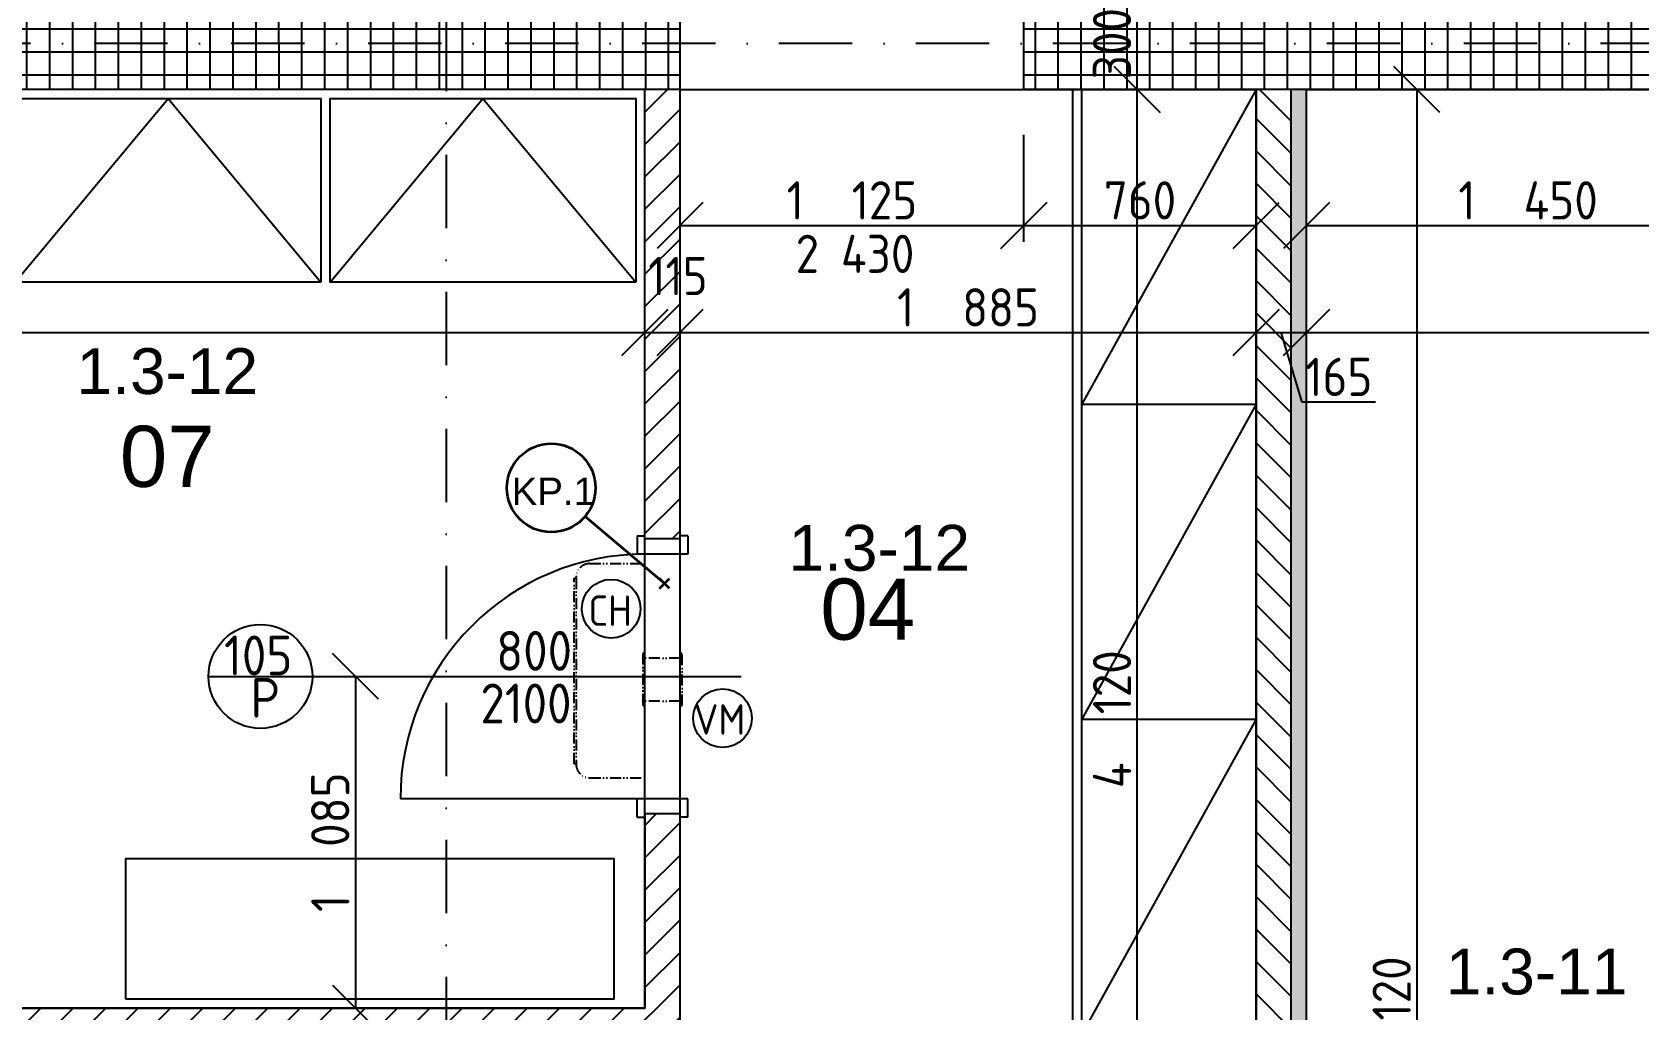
# Model space of a CAD drawing. Extents: x 4511820 to 5180432, y -1526536 to -944957.
# Drawn here: x 5099443 to 5104700, y -1302556 to -1299358 of the extents above; entities that cross this region are included whole.
import ezdxf

# ---------------------------------------------------------------- set-up
doc = ezdxf.new("R2010")
doc.units = 0
doc.header["$MEASUREMENT"] = 0
doc.linetypes.add('ACAD_ISO12W100', pattern=[22, 12, -3, 0.5, -3, 0.5, -3])
doc.linetypes.add('BODKOCIARKOVANA_3', pattern=[5.6, 3, -1.3, 0, -1.3])
doc.layers.get('0').update_dxf_attribs({"linetype": 'CONTINUOUS'})
doc.layers.get('Defpoints').update_dxf_attribs({"color": 61, "linetype": 'CONTINUOUS'})
for name, color, linetype in [('DVERE', 45, 'CONTINUOUS'), ('KÓTY', 4, 'CONTINUOUS'), ('MÚRY', 1, 'CONTINUOUS'), ('osi', 253, 'CONTINUOUS'), ('Plochy', 41, 'CONTINUOUS'), ('POPIS', 7, 'CONTINUOUS'), ('TENKÁ', 7, 'CONTINUOUS'), ('ZARIADENIE', 47, 'CONTINUOUS'), ('ZZ-chladenie', 133, 'CONTINUOUS'), ('zz-vetr', 52, 'CONTINUOUS'), ('ŠRAFY', 82, 'CONTINUOUS')]:
    doc.layers.add(name, color=color, linetype=linetype)
doc.layers.add('preklady', color=74, linetype='CONTINUOUS', lineweight=35)
doc.styles.add('ARIAL', font='arial.ttf')
doc.styles.add('STYLE1', font='isocp.shx')
doc.dimstyles.new('STANDARD-50', dxfattribs={"dimtxt": 125, "dimasz": 150, "dimexe": 10, "dimexo": 200, "dimgap": 20, "dimtad": 1, "dimdsep": 46, "dimlunit": 6, "dimtxsty": 'STYLE1', "dimblk1": 'OBLIQUE', "dimblk2": 'OBLIQUE', "dimsah": 1, "dimcen": 2.5, "dimse1": 1, "dimse2": 1, "dimadec": 0, "dimazin": 0, "dimtfac": 1, "dimtmove": 1, "dimatfit": 3, "dimldrblk": 'OBLIQUE', "dimfxl": 1, "dimtolj": 1, "dimtzin": 0, "dimarcsym": 0})
pattern_1 = [(45, (515270.5, 128041), (-53.0330086, 53.0330086), [])]
pattern_2 = [(90, (-3375574.78, 537027.59), (-75, 1e-14), []), (180, (-3375574.78, 537027.59), (-1e-14, -75), [])]

# ---------------------------------------------------------------- blocks, each defined once
blk = doc.blocks.new('SKRINA')
at = {"layer": 'ZARIADENIE'}
for p, q in [((4449069, -1324645.2), (4448469, -1324145.2)), ((4448469, -1325145.2), (4449069, -1324645.2))]:
    blk.add_line(p, q, dxfattribs=at)
blk.add_lwpolyline([(4448469, -1324145.2), (4448469, -1325145.2), (4449069, -1325145.2), (4449069, -1324145.2)], close=True, dxfattribs=at)
blk = doc.blocks.new('_OBLIQUE')
at = {"color": 0, "linetype": 'ByBlock'}
blk.add_line((-0.5, -0.5), (0.5, 0.5), dxfattribs=at)
blk = doc.blocks.new('*D24913')
at = {"layer": 'Defpoints', "color": 0}
for p in [(5103058.5, -1299545.2), (5103058.5, -1299545.2), (5103058.5, -1303665.2)]:
    blk.add_point(p, dxfattribs=at)
at = {"layer": 'KÓTY', "color": 0, "lineweight": -2}
blk.add_line((5103058.5, -1303665.2), (5103058.5, -1299545.2), dxfattribs=at)
at = {"layer": 'KÓTY', "color": 0, "linetype": 'ByBlock', "lineweight": -2, "xscale": 150, "yscale": 150, "zscale": 150}
for p, rotation in [((5103058.5, -1299545.2), 90), ((5103058.5, -1303665.2), 270)]:
    blk.add_blockref('_OBLIQUE', p, dxfattribs=dict(at, rotation=rotation))
at = {"layer": 'KÓTY', "color": 0, "insert": (5102976, -1301605.2), "char_height": 125, "attachment_point": 5, "rotation": 90, "style": 'STYLE1'}
blk.add_mtext('\\A1;4ﾠ120', dxfattribs=at)
blk = doc.blocks.new('*D24914')
at = {"layer": 'Defpoints', "color": 0}
for p in [(5103058.5, -1299245.2), (5103058.5, -1299245.2), (5103058.5, -1299545.2)]:
    blk.add_point(p, dxfattribs=at)
at = {"layer": 'KÓTY', "color": 0, "lineweight": -2}
blk.add_line((5103058.5, -1299545.2), (5103058.5, -1299245.2), dxfattribs=at)
at = {"layer": 'KÓTY', "color": 0, "linetype": 'ByBlock', "lineweight": -2, "xscale": 150, "yscale": 150, "zscale": 150}
for p, rotation in [((5103058.5, -1299245.2), 90), ((5103058.5, -1299545.2), 270)]:
    blk.add_blockref('_OBLIQUE', p, dxfattribs=dict(at, rotation=rotation))
at = {"layer": 'KÓTY', "color": 0, "insert": (5102976, -1299395.2), "char_height": 125, "attachment_point": 5, "rotation": 90, "style": 'STYLE1'}
blk.add_mtext('\\A1;300', dxfattribs=at)
blk = doc.blocks.new('*D24959')
at = {"layer": 'Defpoints', "color": 0}
for p in [(5096312.5, -1300340.5), (5101447.5, -1300340.5), (5101447.5, -1300340.5)]:
    blk.add_point(p, dxfattribs=at)
at = {"layer": 'KÓTY', "color": 0, "lineweight": -2}
blk.add_line((5096312.5, -1300340.5), (5101447.5, -1300340.5), dxfattribs=at)
at = {"layer": 'KÓTY', "color": 0, "linetype": 'ByBlock', "lineweight": -2, "xscale": 150, "yscale": 150, "zscale": 150, "rotation": 180}
blk.add_blockref('_OBLIQUE', (5096312.5, -1300340.5), dxfattribs=at)
at = {"layer": 'KÓTY', "color": 0, "linetype": 'ByBlock', "lineweight": -2, "xscale": 150, "yscale": 150, "zscale": 150}
blk.add_blockref('_OBLIQUE', (5101447.5, -1300340.5), dxfattribs=at)
at = {"layer": 'KÓTY', "color": 0, "insert": (5098880, -1300258), "char_height": 125, "attachment_point": 5, "style": 'STYLE1'}
blk.add_mtext('\\A1;5ﾠ135', dxfattribs=at)
blk = doc.blocks.new('*D24960')
at = {"layer": 'Defpoints', "color": 0}
for p in [(5101447.5, -1300340.5), (5101562.5, -1300340.5), (5101562.5, -1300340.5)]:
    blk.add_point(p, dxfattribs=at)
at = {"layer": 'KÓTY', "color": 0, "lineweight": -2}
blk.add_line((5101447.5, -1300340.5), (5101562.5, -1300340.5), dxfattribs=at)
at = {"layer": 'KÓTY', "color": 0, "linetype": 'ByBlock', "lineweight": -2, "xscale": 150, "yscale": 150, "zscale": 150, "rotation": 180}
blk.add_blockref('_OBLIQUE', (5101447.5, -1300340.5), dxfattribs=at)
at = {"layer": 'KÓTY', "color": 0, "linetype": 'ByBlock', "lineweight": -2, "xscale": 150, "yscale": 150, "zscale": 150}
blk.add_blockref('_OBLIQUE', (5101562.5, -1300340.5), dxfattribs=at)
at = {"layer": 'KÓTY', "color": 0, "insert": (5101555.8, -1300155.5), "char_height": 125, "attachment_point": 5, "style": 'STYLE1'}
blk.add_mtext('\\A1;115', dxfattribs=at)
blk = doc.blocks.new('*D24961')
at = {"layer": 'Defpoints', "color": 0}
for p in [(5103447.5, -1299895.2), (5101562.5, -1300340.5), (5103447.5, -1300340.5)]:
    blk.add_point(p, dxfattribs=at)
at = {"layer": 'KÓTY', "color": 0, "lineweight": -2}
blk.add_line((5101562.5, -1300340.5), (5103447.5, -1300340.5), dxfattribs=at)
at = {"layer": 'KÓTY', "color": 0, "linetype": 'ByBlock', "lineweight": -2, "xscale": 150, "yscale": 150, "zscale": 150, "rotation": 180}
blk.add_blockref('_OBLIQUE', (5101562.5, -1300340.5), dxfattribs=at)
at = {"layer": 'KÓTY', "color": 0, "linetype": 'ByBlock', "lineweight": -2, "xscale": 150, "yscale": 150, "zscale": 150}
blk.add_blockref('_OBLIQUE', (5103447.5, -1300340.5), dxfattribs=at)
at = {"layer": 'KÓTY', "color": 0, "insert": (5102505, -1300258), "char_height": 125, "attachment_point": 5, "style": 'STYLE1'}
blk.add_mtext('\\A1;1ﾠ885', dxfattribs=at)
blk = doc.blocks.new('*D24962')
at = {"layer": 'Defpoints', "color": 0}
for p in [(5103447.5, -1299895.2), (5103612.5, -1299895.2), (5103612.5, -1300340.5)]:
    blk.add_point(p, dxfattribs=at)
at = {"layer": 'KÓTY', "color": 0, "lineweight": -2}
for p, q in [((5103447.5, -1300340.5), (5103612.5, -1300340.5)), ((5103598.3, -1300568), (5103530, -1300340.5)), ((5103838.3, -1300568), (5103598.3, -1300568))]:
    blk.add_line(p, q, dxfattribs=at)
at = {"layer": 'KÓTY', "color": 0, "linetype": 'ByBlock', "lineweight": -2, "xscale": 150, "yscale": 150, "zscale": 150, "rotation": 180}
blk.add_blockref('_OBLIQUE', (5103447.5, -1300340.5), dxfattribs=at)
at = {"layer": 'KÓTY', "color": 0, "linetype": 'ByBlock', "lineweight": -2, "xscale": 150, "yscale": 150, "zscale": 150}
blk.add_blockref('_OBLIQUE', (5103612.5, -1300340.5), dxfattribs=at)
at = {"layer": 'KÓTY', "color": 0, "insert": (5103718.3, -1300485.5), "char_height": 125, "attachment_point": 5, "style": 'STYLE1'}
blk.add_mtext('\\A1;165', dxfattribs=at)
blk = doc.blocks.new('*D24963')
at = {"layer": 'Defpoints', "color": 0}
for p in [(5103612.5, -1299545.2), (5105062.5, -1299545.2), (5105062.5, -1299990.5)]:
    blk.add_point(p, dxfattribs=at)
at = {"layer": 'KÓTY', "color": 0, "lineweight": -2}
blk.add_line((5103612.5, -1299990.5), (5105062.5, -1299990.5), dxfattribs=at)
at = {"layer": 'KÓTY', "color": 0, "linetype": 'ByBlock', "lineweight": -2, "xscale": 150, "yscale": 150, "zscale": 150, "rotation": 180}
blk.add_blockref('_OBLIQUE', (5103612.5, -1299990.5), dxfattribs=at)
at = {"layer": 'KÓTY', "color": 0, "linetype": 'ByBlock', "lineweight": -2, "xscale": 150, "yscale": 150, "zscale": 150}
blk.add_blockref('_OBLIQUE', (5105062.5, -1299990.5), dxfattribs=at)
at = {"layer": 'KÓTY', "color": 0, "insert": (5104337.5, -1299908), "char_height": 125, "attachment_point": 5, "style": 'STYLE1'}
blk.add_mtext('\\A1;1ﾠ450', dxfattribs=at)
blk = doc.blocks.new('*D24969')
at = {"layer": 'Defpoints', "color": 0}
for p in [(5103612.5, -1299545.2), (5107232.5, -1299545.2), (5107232.5, -1300340.5)]:
    blk.add_point(p, dxfattribs=at)
at = {"layer": 'KÓTY', "color": 0, "lineweight": -2}
blk.add_line((5103612.5, -1300340.5), (5107232.5, -1300340.5), dxfattribs=at)
at = {"layer": 'KÓTY', "color": 0, "linetype": 'ByBlock', "lineweight": -2, "xscale": 150, "yscale": 150, "zscale": 150, "rotation": 180}
blk.add_blockref('_OBLIQUE', (5103612.5, -1300340.5), dxfattribs=at)
at = {"layer": 'KÓTY', "color": 0, "linetype": 'ByBlock', "lineweight": -2, "xscale": 150, "yscale": 150, "zscale": 150}
blk.add_blockref('_OBLIQUE', (5107232.5, -1300340.5), dxfattribs=at)
at = {"layer": 'KÓTY', "color": 0, "insert": (5105422.5, -1300258), "char_height": 125, "attachment_point": 5, "style": 'STYLE1'}
blk.add_mtext('\\A1;3ﾠ620', dxfattribs=at)
blk = doc.blocks.new('*D24970')
at = {"layer": 'Defpoints', "color": 0}
for p in [(5100359.5, -1301465.2), (5100359.5, -1302550.2), (5100500.5, -1302550.2)]:
    blk.add_point(p, dxfattribs=at)
at = {"layer": 'KÓTY', "color": 0, "lineweight": -2}
blk.add_line((5100500.5, -1301465.2), (5100500.5, -1302550.2), dxfattribs=at)
at = {"layer": 'KÓTY', "color": 0, "linetype": 'ByBlock', "lineweight": -2, "xscale": 150, "yscale": 150, "zscale": 150}
for p, rotation in [((5100500.5, -1301465.2), 90), ((5100500.5, -1302550.2), 270)]:
    blk.add_blockref('_OBLIQUE', p, dxfattribs=dict(at, rotation=rotation))
at = {"layer": 'KÓTY', "color": 0, "insert": (5100418, -1302007.7), "char_height": 125, "attachment_point": 5, "rotation": 90, "style": 'STYLE1'}
blk.add_mtext('\\A1;1ﾠ085', dxfattribs=at)
blk = doc.blocks.new('*D24971')
at = {"layer": 'Defpoints', "color": 0}
for p in [(5103612.5, -1299545.2), (5103612.5, -1305665.2), (5103973.5, -1305665.2)]:
    blk.add_point(p, dxfattribs=at)
at = {"layer": 'KÓTY', "color": 0, "lineweight": -2}
blk.add_line((5103973.5, -1299545.2), (5103973.5, -1305665.2), dxfattribs=at)
at = {"layer": 'KÓTY', "color": 0, "linetype": 'ByBlock', "lineweight": -2, "xscale": 150, "yscale": 150, "zscale": 150}
for p, rotation in [((5103973.5, -1299545.2), 90), ((5103973.5, -1305665.2), 270)]:
    blk.add_blockref('_OBLIQUE', p, dxfattribs=dict(at, rotation=rotation))
at = {"layer": 'KÓTY', "color": 0, "insert": (5103891, -1302605.2), "char_height": 125, "attachment_point": 5, "rotation": 90, "style": 'STYLE1'}
blk.add_mtext('\\A1;6ﾠ120', dxfattribs=at)
blk = doc.blocks.new('*D24975')
at = {"layer": 'Defpoints', "color": 0}
for p in [(5101562.5, -1299545.2), (5102687.5, -1299545.2), (5102687.5, -1299990.5)]:
    blk.add_point(p, dxfattribs=at)
at = {"layer": 'KÓTY', "color": 0, "lineweight": -2}
blk.add_line((5101562.5, -1299990.5), (5102687.5, -1299990.5), dxfattribs=at)
at = {"layer": 'KÓTY', "color": 0, "linetype": 'ByBlock', "lineweight": -2, "xscale": 150, "yscale": 150, "zscale": 150, "rotation": 180}
blk.add_blockref('_OBLIQUE', (5101562.5, -1299990.5), dxfattribs=at)
at = {"layer": 'KÓTY', "color": 0, "linetype": 'ByBlock', "lineweight": -2, "xscale": 150, "yscale": 150, "zscale": 150}
blk.add_blockref('_OBLIQUE', (5102687.5, -1299990.5), dxfattribs=at)
at = {"layer": 'KÓTY', "color": 0, "insert": (5102125, -1299908), "char_height": 125, "attachment_point": 5, "style": 'STYLE1'}
blk.add_mtext('\\A1;1ﾠ125', dxfattribs=at)
blk = doc.blocks.new('*D24976')
at = {"layer": 'Defpoints', "color": 0}
for p in [(5102687.5, -1299545.2), (5103447.5, -1299545.2), (5103447.5, -1299990.5)]:
    blk.add_point(p, dxfattribs=at)
at = {"layer": 'KÓTY', "color": 0, "lineweight": -2}
blk.add_line((5102687.5, -1299990.5), (5103447.5, -1299990.5), dxfattribs=at)
at = {"layer": 'KÓTY', "color": 0, "linetype": 'ByBlock', "lineweight": -2, "xscale": 150, "yscale": 150, "zscale": 150, "rotation": 180}
blk.add_blockref('_OBLIQUE', (5102687.5, -1299990.5), dxfattribs=at)
at = {"layer": 'KÓTY', "color": 0, "linetype": 'ByBlock', "lineweight": -2, "xscale": 150, "yscale": 150, "zscale": 150}
blk.add_blockref('_OBLIQUE', (5103447.5, -1299990.5), dxfattribs=at)
at = {"layer": 'KÓTY', "color": 0, "insert": (5103067.5, -1299908), "char_height": 125, "attachment_point": 5, "style": 'STYLE1'}
blk.add_mtext('\\A1;760', dxfattribs=at)
blk = doc.blocks.new('chlad2')
at = {"layer": 'ZZ-chladenie', "linetype": 'ACAD_ISO12W100', "ltscale": 3}
for p, q in [((5102412.5, -1105747.3), (5102592.5, -1105747.3)), ((5102412.5, -1106448.4), (5102592.5, -1106448.4))]:
    blk.add_line(p, q, dxfattribs=at)
blk.add_lwpolyline([(5102367.5, -1106402), (5102360.8, -1106402), (5102360.8, -1105794.8), (5102367.5, -1105794.8)], close=True, dxfattribs=at)
for centre, start, end in [((5102412.5, -1105792.3), 90, 180), ((5102412.5, -1106403.4), 180, 270)]:
    blk.add_arc(centre, 45, start, end, dxfattribs=at)

msp = doc.modelspace()

# ---------------------------------------------------------------- hatches: boundary and pattern name
at = {"layer": 'ŠRAFY', "ltscale": 0.25}
h = msp.add_hatch(dxfattribs=at)
h.set_pattern_fill('ANSI37', color=256, scale=600, angle=45)
h.set_pattern_definition(pattern_2)
h.paths.add_polyline_path([(5103372.5, -1299245.191), (5103272.5, -1299245.191), (5103022.5, -1299245.191), (5102712.5, -1299245.191), (5102687.5, -1299245.191), (5102687.5, -1299545.191), (5102847.5, -1299545.191), (5102877.5, -1299545.191), (5103447.5, -1299545.191), (5103562.5, -1299545.191), (5103612.5, -1299545.191), (5105062.5, -1299545.191), (5105062.5, -1299245.191), (5105062.5, -1298245.191), (5105062.5, -1297245.191), (5105632.5, -1297245.191), (5105662.5, -1297245.191), (5107582.5, -1297245.191), (5107582.5, -1296945.191), (5107467.5, -1296945.191), (5106582.5, -1296945.191), (5106467.5, -1296945.191), (5104877.5, -1296945.191), (5104762.5, -1296945.191), (5104762.5, -1297360.191), (5104762.5, -1297960.191), (5104762.5, -1299245.191), (5103622.5, -1299245.191)])
h = msp.add_hatch(dxfattribs=at)
h.set_pattern_fill('ANSI37', color=256, scale=600, angle=45)
h.set_pattern_definition(pattern_2)
h.paths.add_polyline_path([(5097547.5, -1299245.191), (5097372.5, -1299245.191), (5094422.5, -1299245.191), (5094422.5, -1299545.191), (5094562.5, -1299545.191), (5095932.5, -1299545.191), (5096312.5, -1299545.191), (5101447.5, -1299545.191), (5101562.5, -1299545.191), (5101562.5, -1299245.191)])
h = msp.add_hatch(dxfattribs=at)
h.set_pattern_fill('ANSI31', color=256, scale=600, style=0)
h.set_pattern_definition(pattern_1)
h.paths.add_polyline_path([(5101447.5, -1301015.191), (5101562.5, -1301015.191), (5101562.5, -1301005.191), (5101562.5, -1300970.191), (5101562.5, -1299545.191), (5101447.5, -1299545.191), (5101447.5, -1301005.191)])
h = msp.add_hatch(dxfattribs=at)
h.set_pattern_fill('ANSI31', color=256, scale=600, angle=90, style=0)
h.set_pattern_definition([(135, (-2973754.684, 350703.926), (-53.0330086, -53.0330086), [])])
h.paths.add_polyline_path([(5103447.5, -1299545.191), (5103447.5, -1303665.191), (5103447.5, -1303780.191), (5103447.5, -1305665.191), (5103562.5, -1305665.191), (5103562.5, -1299545.191)])
at = {"layer": 'ŠRAFY'}
h = msp.add_hatch(dxfattribs=at)
h.set_pattern_fill('DOTS', color=256, scale=250, angle=90)
h.set_pattern_definition([(90, (9e-09, -175781), (-15.625, 7.8125), [0, -15.625])])
h.paths.add_polyline_path([(5103562.5, -1299545.191), (5103562.5, -1305965.191), (5103612.5, -1305965.191), (5103612.5, -1299545.191)])
at = {"layer": 'ŠRAFY', "ltscale": 0.25}
h = msp.add_hatch(dxfattribs=at)
h.set_pattern_fill('ANSI31', color=256, scale=600, style=0)
h.set_pattern_definition(pattern_1)
h.paths.add_polyline_path([(5101447.5, -1302550.191), (5096312.5, -1302550.191), (5096312.5, -1302665.191), (5100447.5, -1302665.191), (5100447.5, -1302710.191), (5100447.5, -1302720.191), (5100562.5, -1302720.191), (5100562.5, -1302710.191), (5100562.5, -1302665.191), (5101562.5, -1302665.191), (5101562.5, -1301925.191), (5101562.5, -1301915.191), (5101447.5, -1301915.191), (5101447.5, -1301925.191)])

# ---------------------------------------------------------------- linework, layer by layer
at = {"layer": 'DVERE', "ltscale": 0.25}
for p, q in [((5101422.5, -1301005.191), (5101422.5, -1301065.191)), ((5101422.5, -1301005.191), (5101447.5, -1301005.191)), ((5101587.5, -1301005.191), (5101562.5, -1301005.191)), ((5101587.5, -1301005.191), (5101587.5, -1301065.191)), ((5101587.5, -1301065.191), (5101422.5, -1301065.191)), ((5101447.5, -1301865.191), (5101447.5, -1301065.191)), ((5101562.5, -1301865.191), (5101562.5, -1301065.191)), ((5100019.5, -1301465.191), (5100359.5, -1301465.191)), ((5100359.5, -1301465.191), (5101762.156, -1301465.191)), ((5101447.5, -1301865.191), (5100647.5, -1301865.191)), ((5101422.5, -1301925.191), (5101422.5, -1301865.191)), ((5101587.5, -1301865.191), (5101422.5, -1301865.191)), ((5101587.5, -1301925.191), (5101587.5, -1301865.191)), ((5101422.5, -1301925.191), (5101447.5, -1301925.191)), ((5101587.5, -1301925.191), (5101562.5, -1301925.191))]:
    msp.add_line(p, q, dxfattribs=at)
msp.add_circle((5100189.5, -1301465.191), 170, dxfattribs=at)
msp.add_arc((5101447.5, -1301865.191), 800, 90, 180, dxfattribs=at)
at = {"layer": 'KÓTY', "ltscale": 25}
msp.add_line((5102687.5, -1300043.903), (5102687.5, -1299693.903), dxfattribs=at)
at = {"layer": 'MÚRY'}
for p, q in [((5101562.5, -1301015.191), (5101562.5, -1299245.191)), ((5102687.5, -1299545.191), (5102687.5, -1299245.191)), ((5101447.5, -1299545.191), (5096312.5, -1299545.191)), ((5101447.5, -1301015.191), (5101447.5, -1299545.191)), ((5103447.5, -1299545.191), (5102687.5, -1299545.191)), ((5103447.5, -1303665.191), (5103447.5, -1299545.191)), ((5103612.5, -1305965.191), (5103612.5, -1299545.191)), ((5105812.5, -1299545.191), (5103612.5, -1299545.191)), ((5101447.5, -1302550.191), (5096312.5, -1302550.191))]:
    msp.add_line(p, q, dxfattribs=at)
at = {"layer": 'MÚRY', "ltscale": 0.25}
for p, q in [((5101562.5, -1301015.191), (5101562.5, -1300970.191)), ((5101562.5, -1301015.191), (5101447.5, -1301015.191)), ((5101447.5, -1301915.191), (5101447.5, -1302550.191)), ((5101562.5, -1301915.191), (5101447.5, -1301915.191)), ((5101562.5, -1302665.191), (5101562.5, -1301915.191))]:
    msp.add_line(p, q, dxfattribs=at)
at = {"layer": 'osi', "linetype": 'BODKOCIARKOVANA_3', "ltscale": 80}
for p, q in [((5100797.5, -1284972.097), (5100797.5, -1316900)), ((5157242.5, -1299395.191), (5093572.5, -1299395.191))]:
    msp.add_line(p, q, dxfattribs=at)
at = {"layer": 'Plochy'}
for points in [[(5101447.5, -1299545.191), (5096312.5, -1299545.191), (5096312.5, -1302550.191), (5101447.5, -1302550.191)], [(5100562.5, -1303665.191), (5100562.5, -1302665.191), (5101562.5, -1302665.191), (5101562.5, -1299545.191), (5103447.5, -1299545.191), (5103447.5, -1303665.191)], [(5103612.5, -1299545.191), (5107232.5, -1299545.191), (5107232.5, -1301300.191), (5105232.5, -1301300.191), (5105232.5, -1305965.191), (5103612.5, -1305965.191)]]:
    msp.add_lwpolyline(points, close=True, dxfattribs=at)
at = {"layer": 'preklady'}
for p, q in [((5101511.569, -1301161.432), (5101251.783, -1300942.052)), ((5101494.952, -1301178.048), (5101528.186, -1301144.814)), ((5101528.187, -1301178.049), (5101494.952, -1301144.815))]:
    msp.add_line(p, q, dxfattribs=at)
at = {"layer": 'preklady', "ltscale": 0.25}
msp.add_circle((5101141, -1300848.5), 145, dxfattribs=at)
at = {"layer": 'TENKÁ'}
for p, q in [((5101562.5, -1299545.191), (5101447.5, -1299545.191)), ((5103612.5, -1299545.191), (5103447.5, -1299545.191)), ((5103562.5, -1305965.191), (5103562.5, -1299545.191))]:
    msp.add_line(p, q, dxfattribs=at)
at = {"layer": 'TENKÁ', "linetype": 'ACAD_ISO12W100', "ltscale": 10}
msp.add_line((5101562.5, -1299545.191), (5102687.5, -1299545.191), dxfattribs=at)
at = {"layer": 'ZARIADENIE', "ltscale": 0.25}
for p, q in [((5102847.5, -1303665.191), (5102847.5, -1299545.191)), ((5102877.5, -1303665.191), (5102877.5, -1299545.191))]:
    msp.add_line(p, q, dxfattribs=at)
at = {"layer": 'ZARIADENIE'}
for p, q in [((5103447.5, -1299545.191), (5102877.5, -1300575.191)), ((5102877.5, -1300575.191), (5103447.5, -1300575.191)), ((5103447.5, -1300575.191), (5102877.5, -1301605.191)), ((5102877.5, -1301605.191), (5103447.5, -1301605.191)), ((5102877.5, -1301605.191), (5103447.5, -1301605.191)), ((5103447.5, -1301605.191), (5102877.5, -1302635.191))]:
    msp.add_line(p, q, dxfattribs=at)
at = {"layer": 'ZARIADENIE', "color": 45, "ltscale": 0.25}
msp.add_lwpolyline([(5099747.5, -1302520.191), (5101347.5, -1302520.191), (5101347.5, -1302062.424), (5099747.5, -1302062.424)], close=True, dxfattribs=at)
at = {"layer": 'ZZ-chladenie'}
msp.add_circle((5101337.243, -1301243.768), 96, dxfattribs=at)
at = {"layer": 'zz-vetr', "linetype": 'ACAD_ISO12W100', "lineweight": -2, "ltscale": 3}
for p, q in [((5101562.5, -1301405.747), (5101447.5, -1301405.747)), ((5101562.5, -1301545.747), (5101447.5, -1301545.747))]:
    msp.add_line(p, q, dxfattribs=at)
for points in [[(5101440.5, -1301560.747), (5101447.5, -1301560.747), (5101447.5, -1301390.747), (5101440.5, -1301390.747)], [(5101562.5, -1301560.747), (5101569.5, -1301560.747), (5101569.5, -1301390.747), (5101562.5, -1301390.747)]]:
    msp.add_lwpolyline(points, close=True, dxfattribs=at)
at = {"layer": 'zz-vetr'}
msp.add_circle((5101701.734, -1301601.914), 96, dxfattribs=at)

# ---------------------------------------------------------------- block references
at = {"layer": 'ZARIADENIE', "color": 2, "xscale": -1, "rotation": 269.9999999999999}
for p in [(6424532.691, -5748644.191), (6425562.691, -5748644.191)]:
    msp.add_blockref('SKRINA', p, dxfattribs=at)
at = {"layer": 'ZZ-chladenie'}
msp.add_blockref('chlad2', (-1145, -195348.886), dxfattribs=at)

# ---------------------------------------------------------------- texts
at = {"layer": 'DVERE', "style": 'STYLE1'}
for s, p in [('105', (5100070.47, -1301461.691)), ('P', (5100157.47, -1301600.328))]:
    msp.add_text(s, height=130, dxfattribs=at).set_placement(p)
at = {"layer": 'KÓTY', "insert": (5102134.998, -1300082.957), "char_height": 125, "attachment_point": 5, "style": 'STYLE1'}
msp.add_mtext('\\A1;2 430', dxfattribs=at)
at = {"layer": 'POPIS', "lineweight": 40, "ltscale": 0.25, "style": 'ARIAL'}
for s, height, p in [('1.3-12', 150, (5099587.911, -1300541.579)), ('07', 200, (5099729.311, -1300845.27)), ('1.3-12', 150, (5101917.411, -1301119.579)), ('04', 200, (5102021.438, -1301345.118)), ('1.3-11', 150, (5104068.411, -1302505.579))]:
    msp.add_text(s, height=height, dxfattribs=at).set_placement(p)
at = {"layer": 'preklady', "linetype": 'Continuous', "lineweight": 20, "style": 'ARIAL'}
msp.add_text('KP.1', height=90, dxfattribs=at).set_placement((5101011.736, -1300904.757))
at = {"layer": 'TENKÁ', "linetype": 'Continuous', "style": 'STYLE1'}
for s, p in [('800', (5100961.085, -1301446.608)), ('2100', (5100909.311, -1301618.716))]:
    msp.add_text(s, height=130, dxfattribs=at).set_placement(p)
at = {"layer": 'ZZ-chladenie', "style": 'STYLE1'}
msp.add_text('CH', height=100, dxfattribs=at).set_placement((5101262.615, -1301299.967))
at = {"layer": 'zz-vetr', "style": 'STYLE1'}
msp.add_text('VM', height=100, dxfattribs=at).set_placement((5101607.427, -1301655.926))

# ---------------------------------------------------------------- dimensions: what is measured, and where the dimension line sits
at = {"layer": 'KÓTY'}
for base, p1, p2, picture, middle in [((5103058.5, -1299245.191), (5103058.5, -1299545.191), (5103058.5, -1299245.191), '*D24914', (5102976, -1299395.191)), ((5103058.5, -1299545.191), (5103058.5, -1303665.191), (5103058.5, -1299545.191), '*D24913', (5102975.957, -1301605.191)), ((5103973.5, -1305665.191), (5103612.5, -1299545.191), (5103612.5, -1305665.191), '*D24971', (5103890.957, -1302605.191)), ((5100500.5, -1302550.191), (5100359.5, -1301465.191), (5100359.5, -1302550.191), '*D24970', (5100417.957, -1302007.691))]:
    dim = msp.add_linear_dim(base=base, p1=p1, p2=p2, angle=90, dimstyle='STANDARD-50', dxfattribs=at)
    dim.commit()
    dim.dimension.update_dxf_attribs({"geometry": picture, "text_midpoint": middle})
for base, p1, p2, picture, middle in [((5102687.5, -1299990.5), (5101562.5, -1299545.191), (5102687.5, -1299545.191), '*D24975', (5102125, -1299907.957)), ((5103447.5, -1299990.5), (5102687.5, -1299545.191), (5103447.5, -1299545.191), '*D24976', (5103067.5, -1299908)), ((5105062.5, -1299990.5), (5103612.5, -1299545.191), (5105062.5, -1299545.191), '*D24963', (5104337.5, -1299907.957)), ((5107232.5, -1300340.5), (5103612.5, -1299545.191), (5107232.5, -1299545.191), '*D24969', (5105422.5, -1300257.957)), ((5103447.5, -1300340.5), (5101562.5, -1300340.5), (5103447.5, -1299895.191), '*D24961', (5102505, -1300257.957)), ((5103612.5, -1300340.5), (5103447.5, -1299895.191), (5103612.5, -1299895.191), '*D24962', (5103618.25, -1300485.5)), ((5101562.5, -1300340.5), (5101447.5, -1300340.5), (5101562.5, -1300340.5), '*D24960', (5101555.75, -1300155.5)), ((5101447.5, -1300340.5), (5096312.5, -1300340.5), (5101447.5, -1300340.5), '*D24959', (5098880, -1300257.957))]:
    dim = msp.add_linear_dim(base=base, p1=p1, p2=p2, dimstyle='STANDARD-50', dxfattribs=at)
    dim.commit()
    dim.dimension.update_dxf_attribs({"geometry": picture, "text_midpoint": middle})

doc.saveas('drawing.dxf')
